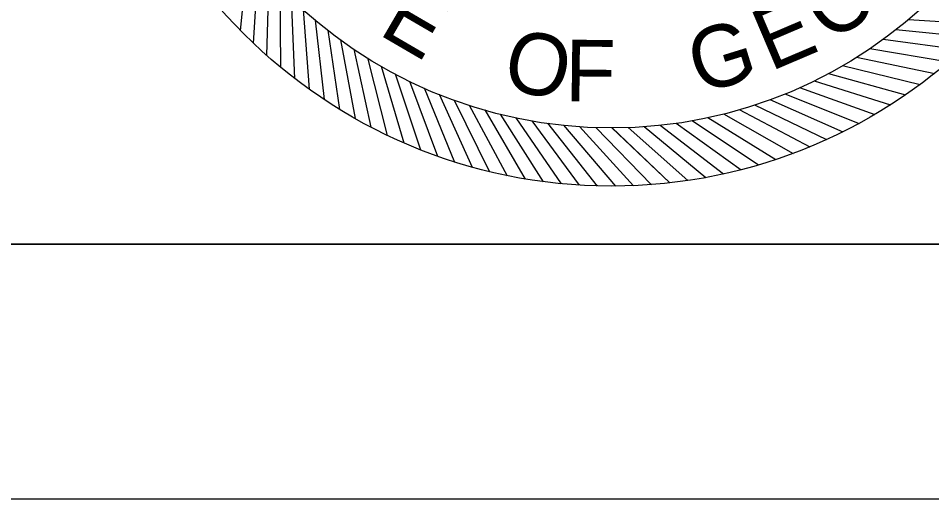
# Model space of a CAD drawing. Extents: x -0.03 to 1.42, y -0.24 to 1.05.
# Drawn here: x 0.6546 to 0.7292, y 0 to 0.0392 of the extents above; entities that cross this region are included whole.
import ezdxf

# ---------------------------------------------------------------- set-up
doc = ezdxf.new("R2010")
doc.units = 0
for name, color, linetype in [('SIGN_P_SM-Markings', 7, 'Continuous'), ('SIGN_P_SM-Pvmt-Marking-5-In-Skip-White-Line', 7, 'Continuous'), ('SIGN_P_SM-Pvmt-Marking-5-In-Skip-White-Text', 7, 'Continuous')]:
    doc.layers.add(name, color=color, linetype=linetype)

msp = doc.modelspace()

# ---------------------------------------------------------------- linework, layer by layer
at = {"layer": 'SIGN_P_SM-Markings'}
for points in [[(0.673408, 0.044747), (0.673408, 0.044747), (0.672764, 0.038244)], [(0.674237, 0.043726), (0.673821, 0.037204)], [(0.675101, 0.042734), (0.674913, 0.036202)], [(0.675999, 0.041773), (0.676039, 0.035238)], [(0.67693, 0.040844), (0.67693, 0.040844), (0.677198, 0.034315)], [(0.677893, 0.039948), (0.678389, 0.033432)], [(0.678887, 0.039086), (0.67961, 0.032592)], [(0.727332, 0.039145), (0.733854, 0.03873)], [(0.67991, 0.03826), (0.680859, 0.031795)], [(0.726311, 0.038316), (0.726311, 0.038316), (0.732814, 0.037673)], [(0.680962, 0.03747), (0.682136, 0.031041)], [(0.725261, 0.037524), (0.731738, 0.036654)], [(0.68204, 0.036717), (0.68204, 0.036717), (0.683438, 0.030333)], [(0.724185, 0.036768), (0.730627, 0.035673)], [(0.683144, 0.036001), (0.684764, 0.029671)], [(0.723083, 0.03605), (0.729483, 0.034731)], [(0.684272, 0.035325), (0.686112, 0.029055)], [(0.721956, 0.035371), (0.721956, 0.035371), (0.728306, 0.033829)], [(0.685423, 0.034689), (0.687481, 0.028487)], [(0.720806, 0.034732), (0.727099, 0.03297)], [(0.686596, 0.034093), (0.686596, 0.034093), (0.688869, 0.027967)], [(0.718444, 0.033576), (0.718444, 0.033576), (0.724598, 0.031379)], [(0.719635, 0.034134), (0.725862, 0.032152)], [(0.687789, 0.033539), (0.690274, 0.027495)], [(0.689, 0.033026), (0.689, 0.033026), (0.691695, 0.027073)], [(0.717234, 0.033061), (0.723307, 0.03065)], [(0.690229, 0.032557), (0.69313, 0.026701)], [(0.691473, 0.03213), (0.694576, 0.026379)], [(0.714763, 0.032158), (0.720654, 0.02933)], [(0.716006, 0.032588), (0.721992, 0.029967)], [(0.692732, 0.031747), (0.696034, 0.026108)], [(0.694002, 0.031408), (0.697499, 0.025888)], [(0.712235, 0.03143), (0.717915, 0.028198)], [(0.713506, 0.031772), (0.719294, 0.02874)], [(0.695279, 0.031112), (0.695279, 0.031112), (0.698966, 0.025717)], [(0.696565, 0.03086), (0.700439, 0.025597)], [(0.697865, 0.030656), (0.701919, 0.025531)], [(0.708364, 0.030673), (0.713675, 0.026864)], [(0.709663, 0.03088), (0.715103, 0.027259)], [(0.710954, 0.031133), (0.716517, 0.027704)], [(0.699171, 0.030497), (0.703402, 0.025517)], [(0.700481, 0.030383), (0.704884, 0.025554)], [(0.700481, 0.030383), (0.704884, 0.025554)], [(0.701795, 0.030316), (0.706363, 0.025643)], [(0.701795, 0.030316), (0.706363, 0.025643)], [(0.70311, 0.030295), (0.70311, 0.030295), (0.707839, 0.025784)], [(0.70311, 0.030295), (0.70311, 0.030295), (0.707839, 0.025784)], [(0.70312, 0.0303), (0.707849, 0.025789)], [(0.704435, 0.030324), (0.704435, 0.030324), (0.709318, 0.025981)], [(0.705749, 0.030395), (0.705749, 0.030395), (0.710781, 0.026225)], [(0.707059, 0.030511), (0.712233, 0.026519)]]:
    msp.add_lwpolyline(points, dxfattribs=at)
for radius in [0.042457, 0.03771]:
    msp.add_circle((0.703074, 0.067983), radius, dxfattribs=at)
at = {"layer": 'SIGN_P_SM-Pvmt-Marking-5-In-Skip-White-Line'}
msp.add_lwpolyline([(0.0208, 0.8959), (1.3959, 0.8959), (1.3959, 0.0208), (0.0208, 0.0208)], close=True, dxfattribs=at)
at = {"layer": 'SIGN_P_SM-Pvmt-Marking-5-In-Skip-White-Text'}
for points in [[(0, 0), (1.4167, 0), (1.4167, 0.9167), (0, 0.9167)], [(0.0208, 0.0208), (1.3959, 0.0208), (1.3959, 0.8959), (0.0208, 0.8959)]]:
    msp.add_lwpolyline(points, close=True, dxfattribs=at)

# ---------------------------------------------------------------- texts
at = {"layer": 'SIGN_P_SM-Markings'}
for s, rotation, p in [('O', 34.90478, (0.720975, 0.037136)), ('E', 329.77961, (0.683954, 0.037973)), ('E', 23.06384, (0.71607, 0.034868)), ('G', 17.14337, (0.71029, 0.032998)), ('O', 347.54102, (0.694014, 0.033576)), ('F', 359.38196, (0.699276, 0.032451))]:
    msp.add_text(s, height=0.00504, rotation=rotation, dxfattribs=at).set_placement(p)

doc.saveas('drawing.dxf')
